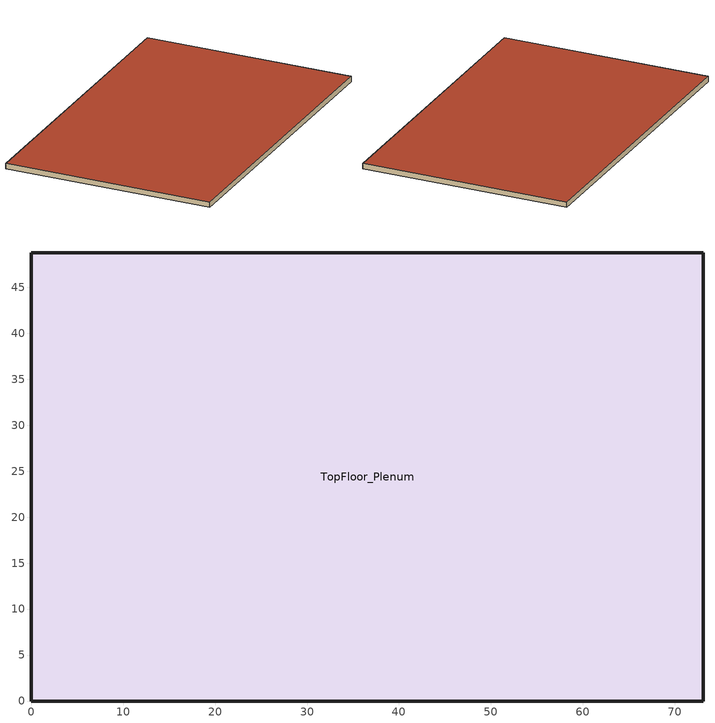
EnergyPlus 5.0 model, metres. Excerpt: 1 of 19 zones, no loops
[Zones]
TopFloor_Plenum
 floor to Perimeter_top_ZN_1 (DropCeiling): 73.11,0 0,0 4.57,4.57 68.53,4.57 z46.34
 floor to Perimeter_top_ZN_2 (DropCeiling): 73.11,0 68.53,4.57 68.53,44.16 73.11,48.74 z46.34
 floor to Perimeter_top_ZN_3 (DropCeiling): 0,48.74 73.11,48.74 68.53,44.16 4.57,44.16 z46.34
 floor to Perimeter_top_ZN_4 (DropCeiling): 0,0 0,48.74 4.57,44.16 4.57,4.57 z46.34
 floor to Core_top (DropCeiling): 4.57,44.16 68.53,44.16 68.53,4.57 4.57,4.57 z46.34
 wall outside (Mass Non-res Ext Wall): 73.11,0 73.11,48.74 0,48.74 0,0 73.11,0 z46.34:47.56
 roof outside (IEAD Non-res Roof): 73.11,0 73.11,48.74 0,48.74 0,0 z47.56
[Building]
Ref Bldg Large Office New2004_v1.3_5.0: North Axis=0; Terrain=City; Loads Convergence Tolerance Value=0.04; Temperature Convergence Tolerance Value=0.2; Solar Distribution=FullInteriorAndExterior; Maximum Number of Warmup Days=25
[Site:Location]
USA MT-HELENA: Latitude {deg}=46.58; Longitude {deg}=-112; Time Zone {hr}=-7; Elevation {m}=1188
[SizingPeriod:DesignDay] Barometric Pressure {Pa}=87844; Rain {0-no,1-yes}=0; Snow on ground {0-no,1-yes}=0; Day of Month=21; Daylight Savings Time Indicator=0; Humidity Indicating Type=WetBulb
Name | Maximum Dry-Bulb Temperature {C} | Daily Temp Range {C} | Humidity Indicating Conditions at Maximum Dry-Bulb | Wind Speed {m/s} design conditions vs. traditional 6.71 m/s (15 mph) | Wind Direction {Degrees; N=0, S=180} | Clearness {0.0 to 1.1} | Month | Day Type | Wind Speed {m/s} design conditions vs. traditional 3.35 m/s (7mph)
HELENA Ann Htg 99.6% Condns DB | -27.3 | 0 | -27.3 | 1.7 | 300 | 0 | 1 | WinterDesignDay
HELENA Ann Clg .4% Condns WB=>MDB | 28.4 | 15.7 | 17.7 |  | 290 | 1 | 7 | SummerDesignDay | 4.9
[Site:WaterMainsTemperature]
Calculation Method=CORRELATION; Annual Average Outdoor Air Temperature {C}=6.76; Maximum Difference In Monthly Average Outdoor Air Temperatures {deltaC}=27.7
[Site:GroundTemperature:BuildingSurface]
19.119, 19.149, 19.147, 19.203, 19.279, 20.043, 21.32, 20.987, 19.824, 19.408, 19.293, 19.174
[Construction]
Mass Non-res Ext Wall: 1IN Stucco, 8IN Concrete HW, Mass NonRes Wall Insulation, 1/2IN Gypsum
IEAD Non-res Roof: Roof Membrane, IEAD NonRes Roof Insulation, Metal Decking
DropCeiling: Std AC02
[Material] Thermal Absorptance=0.9
Name | Roughness | Thickness {m} | Conductivity {W/m-K} | Density {kg/m3} | Specific Heat {J/kg-K} | Solar Absorptance | Visible Absorptance | Density | Specific Heat | Thickness | Conductivity
Mass NonRes Wall Insulation | MediumRough | 0.0623673 | 0.049 | 265 | 836.8 | 0.7 | 0.7
IEAD NonRes Roof Insulation | MediumRough | 0.127339 | 0.049 |  |  | 0.7 | 0.7 | 265 | 836.8
1/2IN Gypsum | Smooth | 0.0127 | 0.16 | 784.9 | 830 | 0.92 | 0.92
1IN Stucco | Smooth |  |  |  |  | 0.92 | 0.92 | 1858 | 837 | 0.0253 | 0.6918
8IN CONCRETE HW | Rough | 0.2032 | 1.311 | 2240 | 836.8 | 0.7 | 0.7
Roof Membrane | VeryRough | 0.0095 | 0.16 | 1121.29 | 1460 | 0.7 | 0.7
Metal Decking | MediumSmooth | 0.0015 | 45.006 | 7680 | 418.4 | 0.7 | 0.3
Std AC02 | MediumSmooth | 0.0127 | 0.057 | 288 | 1339 | 0.7 | 0.2
[Zone]
TopFloor_Plenum: Type=1; Multiplier=1; Part of Total Floor Area=No
[Exterior:Lights]
Exterior Facade Lighting: Schedule=ALWAYS_ON; Design Level=51262; Control Option=AstronomicalClock
[Exterior:FuelEquipment]
Elevators: Fuel Use Type=Electricity; Schedule=BLDG_ELEVATORS; Design Level {W}=244444
[ZoneInfiltration:DesignFlowRate]
TopFloor_Plenum_Infiltration: Zone=TopFloor_Plenum; Schedule=INFIL_QUARTER_ON_SCH; Design Volume Flow Rate Calculation Method=Flow/ExteriorArea; Flow per Exterior Surface Area {m3/s/m2}=0.000302; Constant Term Coefficient=1; Temperature Term Coefficient=0; Velocity Term Coefficient=0; Velocity Squared Term Coefficient=0
[AirLoopHVAC:ReturnPlenum]
VAV_3 Return Plenum: Zone=TopFloor_Plenum
[Schedule:Compact]
ALWAYS_ON: Through: 12/31, For: AllDays, Until: 24:00, 1
INFIL_QUARTER_ON_SCH: Through: 12/31, For: Weekdays SummerDesignDay, Until: 06:00, 1, Until: 22:00, 0.25, Until: 24:00, 1, For: Saturday WinterDesignDay, Until: 06:00, 1, Until: 18:00, 0.25, Until: 24:00, 1, For: Sunday Holidays AllOtherDays, Until: 24:00, 1
[SCHEDULE:COMPACT]
BLDG_ELEVATORS: Fraction, Through: 12/31, For: AllDays, Until: 04:00, 0.05, Until: 05:00, 0.1, Until: 06:00, 0.2, Until: 07:00, 0.4, Until: 09:00, 0.5, Until: 10:00, 0.35, Until: 16:00, 0.15, Until: 17:00, 0.35, Until: 19:00, 0.5, Until: 21:00, 0.4, Until: 22:00, 0.3, Until: 23:00, 0.2, Until: 24:00, 0.1
